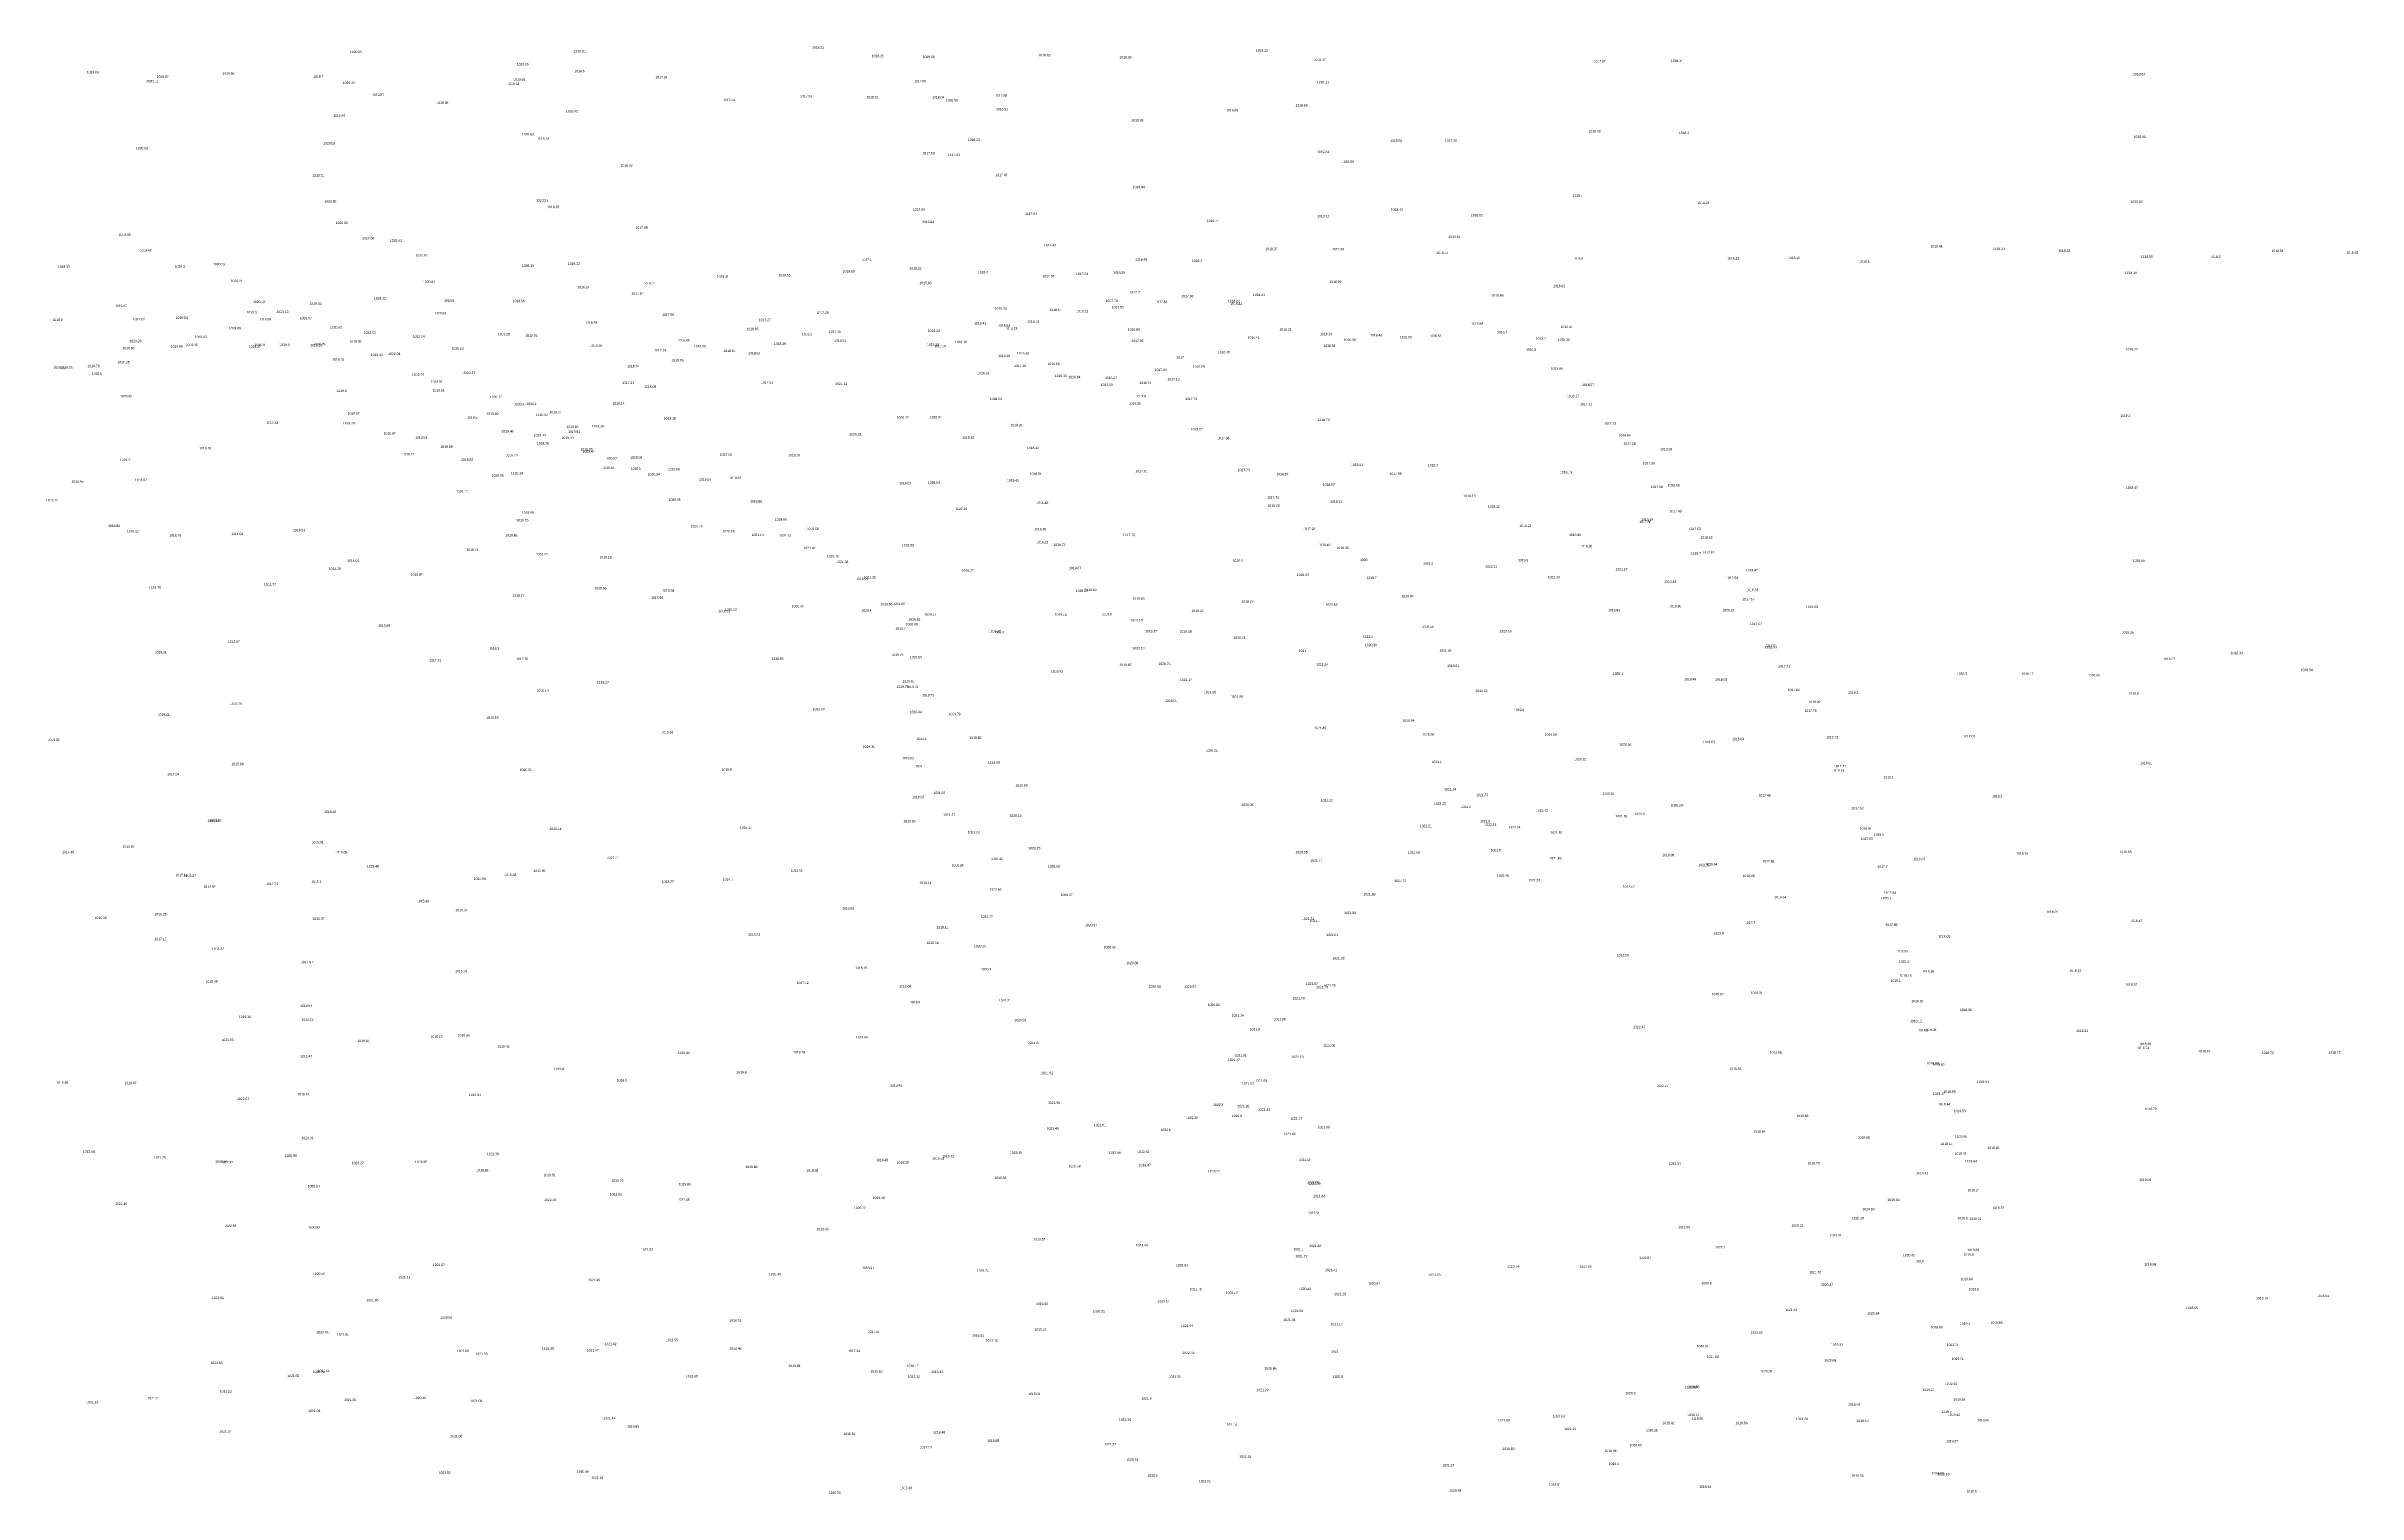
# Model space of a CAD drawing. Header units: inches. Extents: x 628884 to 629912, y 4519174 to 4520145.
# Drawn here: x 629190.7 to 629383.1, y 4519663.6 to 4519784.1 of the extents above; entities that cross this region are included whole.
import ezdxf

# ---------------------------------------------------------------- set-up
doc = ezdxf.new("R2010")
doc.units = ezdxf.units.IN
doc.header["$MEASUREMENT"] = 0

msp = doc.modelspace()

# ---------------------------------------------------------------- texts
for s, p in [('1020.29', (629215.98, 4519783.56, 1020.29)), ('1020.01', (629234.59, 4519783.61, 1020.01)), ('1018.21', (629254.45, 4519783.92, 1018.21)), ('1016.83', (629273.29, 4519783.27, 1016.83)), ('1019.12', (629291.4, 4519783.67, 1019.12)), ('1019.88', (629194.07, 4519781.87, 1019.88)), ('1019.67', (629199.89, 4519781.49, 1019.67)), ('1019.96', (629205.36, 4519781.75, 1019.96)), ('1019.7', (629212.92, 4519781.5, 1019.7)), ('1020.66', (629229.87, 4519782.53, 1020.66)), ('1018.6', (629234.66, 4519781.95, 1018.6)), ('1017.81', (629241.42, 4519781.45, 1017.81)), ('1018.25', (629259.42, 4519783.21, 1018.25)), ('1019.06', (629263.66, 4519783.14, 1019.06)), ('1018.38', (629280.04, 4519783.1, 1018.38)), ('1018.47', (629296.21, 4519782.89, 1018.47)), ('1017.97', (629319.52, 4519782.78, 1017.97)), ('1018.14', (629325.95, 4519782.81, 1018.14)), ('1018.54', (629364.43, 4519781.7, 1018.54)), ('1020.11', (629199, 4519781.11, 1020.11)), ('1020.15', (629215.38, 4519780.97, 1020.15)), ('1019.87', (629217.82, 4519779.97, 1019.87)), ('1019.64', (629229.08, 4519780.89, 1019.64)), ('1019.81', (629229.58, 4519781.26, 1019.81)), ('1017.44', (629247.04, 4519779.55, 1017.44)), ('1017.93', (629253.46, 4519779.87, 1017.93)), ('1018.21', (629258.98, 4519779.78, 1018.21)), ('1017.68', (629262.94, 4519781.12, 1017.68)), ('1018.04', (629264.45, 4519779.77, 1018.04)), ('1018.56', (629265.59, 4519779.54, 1018.56)), ('1017.85', (629269.7, 4519779.91, 1017.85)), ('1019.11', (629296.48, 4519781.04, 1019.11)), ('1019.97', (629214.59, 4519778.24, 1019.97)), ('1019.98', (629223.17, 4519779.32, 1019.98)), ('1018.42', (629233.96, 4519778.62, 1018.42)), ('1016.91', (629269.77, 4519778.78, 1016.91)), ('1018.38', (629281.04, 4519777.87, 1018.38)), ('1016.89', (629288.92, 4519778.69, 1016.89)), ('1018.88', (629294.7, 4519779.1, 1018.88)), ('1020.02', (629213.75, 4519775.94, 1020.02)), ('1020.63', (629230.29, 4519776.69, 1020.63)), ('1019.18', (629231.57, 4519776.33, 1019.18)), ('1018.23', (629267.42, 4519776.23, 1018.23)), ('1018.56', (629302.58, 4519776.17, 1018.56)), ('1017.26', (629307.14, 4519776.17, 1017.26)), ('1018.43', (629319.1, 4519776.95, 1018.43)), ('1018.3', (629326.62, 4519776.81, 1018.3)), ('1018.48', (629364.48, 4519776.49, 1018.48)), ('1020.03', (629198.16, 4519775.54, 1020.03)), ('1018.02', (629238.51, 4519774.1, 1018.02)), ('1017.53', (629263.65, 4519775.12, 1017.53)), ('1017.01', (629265.76, 4519774.99, 1017.01)), ('1019.24', (629296.49, 4519775.22, 1019.24)), ('1018.56', (629298.57, 4519774.41, 1018.56)), ('1020.31', (629212.86, 4519773.26, 1020.31)), ('1017.47', (629269.72, 4519773.3, 1017.47)), ('1018.44', (629281.15, 4519772.3, 1018.44)), ('1020.88', (629213.85, 4519771.09, 1020.88)), ('1020.21', (629231.48, 4519771.18, 1020.21)), ('1019.38', (629232.39, 4519770.64, 1019.38)), ('1017.09', (629262.84, 4519770.43, 1017.09)), ('1017.54', (629272.18, 4519770.07, 1017.54)), ('1019.12', (629296.5, 4519769.88, 1019.12)), ('1018.43', (629302.63, 4519770.43, 1018.43)), ('1018.62', (629309.3, 4519769.96, 1018.62)), ('1018.7', (629317.76, 4519771.6, 1018.7)), ('1018.23', (629328.15, 4519770.99, 1018.23)), ('1018.33', (629364.21, 4519771.1, 1018.33)), ('1019.08', (629196.72, 4519768.33, 1019.08)), ('1020.92', (629214.8, 4519769.32, 1020.92)), ('1020.68', (629217, 4519768.05, 1020.68)), ('1017.58', (629239.76, 4519768.93, 1017.58)), ('1016.04', (629263.61, 4519769.4, 1016.04)), ('1016.74', (629287.32, 4519769.49, 1016.74)), ('1019.31', (629307.43, 4519768.15, 1019.31)), ('1019.97', (629198.47, 4519767.01, 1019.97)), ('1020.63', (629219.3, 4519767.85, 1020.63)), ('1020.92', (629221.44, 4519766.59, 1020.92)), ('1017.1', (629258.58, 4519766.27, 1017.1)), ('1017.43', (629273.75, 4519767.45, 1017.43)), ('1018.48', (629281.35, 4519766.27, 1018.48)), ('1018.3', (629286.07, 4519766.17, 1018.3)), ('1018.07', (629292.19, 4519767.14, 1018.07)), ('1017.99', (629297.74, 4519767.12, 1017.99)), ('1018.57', (629306.42, 4519766.83, 1018.57)), ('1018.6', (629317.8, 4519766.34, 1018.6)), ('1018.43', (629330.63, 4519766.34, 1018.43)), ('1018.52', (629335.7, 4519766.41, 1018.52)), ('1018.6', (629341.64, 4519766.1, 1018.6)), ('1018.45', (629347.57, 4519767.36, 1018.45)), ('1018.31', (629352.76, 4519767.16, 1018.31)), ('1018.24', (629358.2, 4519767, 1018.24)), ('1018.55', (629365.08, 4519766.5, 1018.55)), ('1018.5', (629370.86, 4519766.5, 1018.5)), ('1018.51', (629375.96, 4519766.99, 1018.51)), ('1018.51', (629382.18, 4519766.86, 1018.51)), ('1019.19', (629191.66, 4519765.68, 1019.19)), ('1019.3', (629201.39, 4519765.68, 1019.3)), ('1020.23', (629204.58, 4519765.87, 1020.23)), ('1020.21', (629206.05, 4519764.48, 1020.21)), ('1020.91', (629222.06, 4519764.4, 1020.91)), ('1020.19', (629230.29, 4519765.75, 1020.19)), ('1019.32', (629234.12, 4519765.92, 1019.32)), ('1019.2', (629240.43, 4519764.26, 1019.2)), ('1019.41', (629246.52, 4519764.84, 1019.41)), ('1019.65', (629251.66, 4519764.97, 1019.65)), ('1019.59', (629257, 4519765.28, 1019.59)), ('1019.23', (629262.55, 4519765.53, 1019.23)), ('1015.63', (629263.39, 4519764.31, 1015.63)), ('1018.4', (629268.26, 4519765.21, 1018.4)), ('1017.97', (629273.63, 4519764.88, 1017.97)), ('1017.54', (629276.42, 4519765.07, 1017.54)), ('1018.09', (629279.51, 4519765.18, 1018.09)), ('1018.99', (629297.52, 4519764.41, 1018.99)), ('1018.92', (629316.15, 4519764.06, 1018.92)), ('1018.19', (629363.75, 4519765.16, 1018.19)), ('1019.62', (629196.42, 4519762.4, 1019.62)), ('1020.18', (629207.91, 4519762.74, 1020.18)), ('1019.46', (629212.61, 4519762.6, 1019.46)), ('1019.43', (629217.97, 4519763.02, 1019.43)), ('1018.8', (629223.81, 4519762.84, 1018.8)), ('1018.56', (629229.53, 4519762.81, 1018.56)), ('1018.67', (629234.91, 4519763.96, 1018.67)), ('1017.67', (629239.41, 4519763.44, 1017.67)), ('1010.24', (629269.66, 4519762.18, 1010.24)), ('1017.74', (629278.89, 4519762.82, 1017.74)), ('1017.59', (629279.4, 4519762.3, 1017.59)), ('1017.71', (629280.88, 4519763.54, 1017.71)), ('1017.83', (629283.03, 4519762.73, 1017.83)), ('1017.88', (629285.2, 4519763.22, 1017.88)), ('1018.02', (629289.07, 4519762.81, 1018.02)), ('1016.42', (629289.27, 4519762.59, 1016.42)), ('1018.21', (629291.15, 4519763.33, 1018.21)), ('1018.69', (629311.01, 4519763.26, 1018.69)), ('1019.9', (629191.22, 4519761.24, 1019.9)), ('1020.67', (629197.9, 4519761.29, 1020.67)), ('1019.54', (629201.47, 4519761.42, 1019.54)), ('1019.89', (629205.89, 4519760.54, 1019.89)), ('1019.3', (629207.37, 4519761.87, 1019.3)), ('1019.55', (629208.42, 4519761.29, 1019.55)), ('1020.13', (629209.86, 4519761.92, 1020.13)), ('1020.07', (629211.8, 4519761.39, 1020.07)), ('1020.03', (629214.31, 4519760.62, 1020.03)), ('1020.02', (629217.13, 4519760.19, 1020.02)), ('1020.63', (629222.99, 4519761.79, 1020.63)), ('1019.29', (629235.56, 4519761.01, 1019.29)), ('1017.56', (629241.96, 4519761.67, 1017.56)), ('1016.85', (629248.99, 4519760.48, 1016.85)), ('1017.27', (629250.01, 4519761.23, 1017.27)), ('1017.29', (629254.83, 4519761.84, 1017.29)), ('1017.35', (629255.85, 4519760.28, 1017.35)), ('1018.24', (629264.08, 4519760.34, 1018.24)), ('1019.41', (629267.95, 4519760.96, 1019.41)), ('1018.84', (629269.94, 4519760.76, 1018.84)), ('1014.53', (629270.54, 4519760.51, 1014.53)), ('1018.78', (629272.36, 4519761.11, 1018.78)), ('1018.54', (629274.22, 4519762.08, 1018.54)), ('1018.12', (629276.45, 4519761.96, 1018.12)), ('1018.89', (629280.73, 4519760.44, 1018.89)), ('1016.31', (629293.37, 4519760.44, 1016.31)), ('1016.58', (629309.33, 4519760.93, 1016.58)), ('1016.7', (629311.48, 4519760.21, 1016.7)), ('1018.47', (629316.77, 4519760.67, 1018.47)), ('1019.86', (629197.03, 4519758.88, 1019.86)), ('1020.26', (629197.62, 4519759.48, 1020.26)), ('1019.99', (629201.06, 4519759.02, 1019.99)), ('1019.45', (629202.3, 4519759.16, 1019.45)), ('1019.95', (629203.06, 4519759.82, 1019.95)), ('1019.27', (629207.56, 4519759.02, 1019.27)), ('1019.9', (629208.04, 4519759.17, 1019.9)), ('1019.9', (629210.1, 4519759.17, 1019.9)), ('1019.15', (629212.66, 4519759.12, 1019.15)), ('1019.75', (629212.93, 4519759.21, 1019.75)), ('1019.35', (629215.93, 4519759.43, 1019.35)), ('1019.13', (629217.71, 4519758.33, 1019.13)), ('1020.04', (629219.17, 4519758.41, 1020.04)), ('1019.24', (629221.21, 4519759.86, 1019.24)), ('1020.29', (629224.44, 4519758.86, 1020.29)), ('1019.29', (629228.3, 4519760.05, 1019.29)), ('1019.91', (629230.59, 4519759.94, 1019.91)), ('1018.56', (629235.99, 4519759.11, 1018.56)), ('1017.15', (629241.31, 4519758.71, 1017.15)), ('1016.85', (629243.26, 4519759.54, 1016.85)), ('1018.95', (629244.61, 4519759.04, 1018.95)), ('1018.81', (629247.08, 4519758.66, 1018.81)), ('1018.69', (629249.13, 4519758.47, 1018.69)), ('1018.48', (629251.27, 4519759.26, 1018.48)), ('1018.2', (629253.61, 4519760.05, 1018.2)), ('1018.26', (629256.29, 4519759.53, 1018.26)), ('1015.69', (629264.02, 4519759.19, 1015.69)), ('1017.76', (629264.62, 4519759.06, 1017.76)), ('1018.16', (629266.34, 4519759.4, 1018.16)), ('1016.63', (629271.51, 4519758.46, 1016.63)), ('1017.66', (629281.04, 4519759.49, 1017.66)), ('1016.49', (629288.24, 4519758.55, 1016.49)), ('1016.41', (629290.72, 4519759.78, 1016.41)), ('1016.36', (629296.75, 4519760.06, 1016.36)), ('1018.91', (629297.02, 4519759.09, 1018.91)), ('1016.39', (629298.71, 4519759.57, 1016.39)), ('1016.48', (629300.91, 4519759.96, 1016.48)), ('1016.52', (629303.39, 4519759.8, 1016.52)), ('1016.52', (629305.84, 4519759.9, 1016.52)), ('1016.8', (629313.89, 4519758.77, 1016.8)), ('1018.7', (629314.7, 4519759.68, 1018.7)), ('1019.35', (629316.54, 4519759.61, 1019.35)), ('1018.22', (629363.82, 4519758.79, 1018.22)), ('1019.26', (629191.29, 4519757.28, 1019.26)), ('1019.35', (629191.88, 4519757.27, 1019.35)), ('1019.76', (629194.13, 4519757.4, 1019.76)), ('1018.5', (629194.49, 4519756.78, 1018.5)), ('1020.25', (629196.63, 4519757.72, 1020.25)), ('1019.75', (629214.49, 4519757.93, 1019.75)), ('1019.74', (629221.14, 4519756.69, 1019.74)), ('1020.17', (629225.4, 4519756.84, 1020.17)), ('1018.74', (629239.06, 4519757.38, 1018.74)), ('1019.06', (629242.75, 4519757.88, 1019.06)), ('1018.19', (629268.21, 4519756.8, 1018.19)), ('1019.18', (629269.94, 4519758.25, 1019.18)), ('1017.16', (629271.28, 4519757.42, 1017.16)), ('1016.66', (629274.06, 4519757.58, 1016.66)), ('1019.19', (629274.66, 4519756.58, 1019.19)), ('1016.64', (629275.79, 4519756.48, 1016.64)), ('1016.67', (629278.84, 4519756.41, 1016.67)), ('1017.64', (629282.98, 4519757.08, 1017.64)), ('1017', (629284.79, 4519758.13, 1017)), ('1016.69', (629286.15, 4519757.35, 1016.69)), ('1016.96', (629315.95, 4519757.2, 1016.96)), ('1020.05', (629196.84, 4519754.88, 1020.05)), ('1019.8', (629214.86, 4519755.34, 1019.8)), ('1018.91', (629222.71, 4519756.1, 1018.91)), ('1019.61', (629222.86, 4519755.37, 1019.61)), ('1020.17', (629227.63, 4519754.82, 1020.17)), ('1017.13', (629238.64, 4519756.01, 1017.13)), ('1019.08', (629240.48, 4519755.68, 1019.08)), ('1017.61', (629250.2, 4519756.03, 1017.61)), ('1021.14', (629256.37, 4519755.91, 1021.14)), ('1018.23', (629269.25, 4519754.67, 1018.23)), ('1017.09', (629278.49, 4519755.83, 1017.09)), ('1017.9', (629281.39, 4519754.88, 1017.9)), ('1016.74', (629281.71, 4519756, 1016.74)), ('1017.13', (629284.04, 4519756.3, 1017.13)), ('1017.78', (629285.51, 4519754.66, 1017.78)), ('1018.17', (629317.3, 4519754.9, 1018.17)), ('1018.57', (629318.56, 4519755.83, 1018.57)), ('1019.23', (629209.01, 4519752.7, 1019.23)), ('1019.29', (629215.39, 4519752.63, 1019.29)), ('1019.87', (629215.79, 4519753.44, 1019.87)), ('1019.5', (629225.74, 4519753.12, 1019.5)), ('1018.69', (629227.34, 4519753.41, 1018.69)), ('1020.07', (629229.64, 4519754.23, 1020.07)), ('1020.1', (629230.68, 4519754.25, 1020.1)), ('1020.02', (629231.46, 4519753.34, 1020.02)), ('1018.27', (629232.58, 4519753.56, 1018.27)), ('1019.14', (629237.84, 4519754.29, 1019.14)), ('1019.18', (629242.1, 4519753.04, 1019.18)), ('1020.12', (629261.5, 4519753.1, 1020.12)), ('1015.94', (629264.26, 4519753.14, 1015.94)), ('1018.32', (629270.96, 4519752.48, 1018.32)), ('1019.35', (629280.81, 4519754.28, 1019.35)), ('1018.73', (629296.53, 4519752.92, 1018.73)), ('1017.12', (629318.39, 4519754.23, 1017.12)), ('1017.23', (629320.39, 4519752.6, 1017.23)), ('1018.2', (629363.36, 4519753.26, 1018.2)), ('1019.97', (629218.78, 4519751.79, 1019.97)), ('1019.93', (629221.41, 4519751.45, 1019.93)), ('1019.89', (629223.52, 4519750.68, 1019.89)), ('1019.46', (629228.59, 4519751.96, 1019.46)), ('1019.44', (629231.28, 4519751.64, 1019.44)), ('1019.76', (629231.54, 4519750.96, 1019.76)), ('1019.44', (629233.6, 4519751.42, 1019.44)), ('1019.93', (629234, 4519752.33, 1019.93)), ('1019.61', (629234.14, 4519751.93, 1019.61)), ('1019.38', (629236.12, 4519752.38, 1019.38)), ('1020.29', (629257.55, 4519751.71, 1020.29)), ('1018.42', (629266.95, 4519751.44, 1018.42)), ('1018.41', (629272.34, 4519750.58, 1018.41)), ('1018.07', (629285.98, 4519752.13, 1018.07)), ('1017.86', (629288.19, 4519751.4, 1017.86)), ('1018.66', (629321.61, 4519751.63, 1018.66)), ('1017.28', (629322.01, 4519750.95, 1017.28)), ('1019.21', (629196.82, 4519749.58, 1019.21)), ('1019.18', (629203.43, 4519750.55, 1019.18)), ('1019.21', (629220.34, 4519750.05, 1019.21)), ('1019.82', (629225.24, 4519749.61, 1019.82)), ('1019.74', (629228.94, 4519749.98, 1019.74)), ('1019.95', (629235.18, 4519750.47, 1019.95)), ('1019.47', (629235.36, 4519750.29, 1019.47)), ('1019.46', (629236.99, 4519748.92, 1019.46)), ('1020.07', (629237.21, 4519749.69, 1020.07)), ('1020.09', (629239.31, 4519749.78, 1020.09)), ('1019.5', (629239.36, 4519748.87, 1019.5)), ('1019.58', (629242.43, 4519748.81, 1019.58)), ('1020.52', (629246.77, 4519750.04, 1020.52)), ('1019.35', (629252.47, 4519749.97, 1019.35)), ('1017.91', (629281.38, 4519748.65, 1017.91)), ('1017.73', (629289.89, 4519748.74, 1017.73)), ('1018.63', (629299.32, 4519749.18, 1018.63)), ('1018.7', (629305.72, 4519749.13, 1018.7)), ('1017.35', (629323.61, 4519749.31, 1017.35)), ('1019.39', (629325.06, 4519750.48, 1019.39)), ('1018.45', (629192.79, 4519747.79, 1018.45)), ('1018.67', (629198.08, 4519747.91, 1018.67)), ('1019.12', (629224.78, 4519746.94, 1019.12)), ('1019.95', (629227.78, 4519748.28, 1019.95)), ('1020.34', (629229.38, 4519748.46, 1020.34)), ('1020.34', (629240.76, 4519748.38, 1020.34)), ('1019.69', (629245.05, 4519747.95, 1019.69)), ('1019.67', (629247.56, 4519748.08, 1019.67)), ('1019.59', (629261.7, 4519747.64, 1019.59)), ('1018.63', (629264.09, 4519747.7, 1018.63)), ('1019.42', (629270.68, 4519747.88, 1019.42)), ('1018.51', (629272.57, 4519748.41, 1018.51)), ('1018.57', (629293.11, 4519748.39, 1018.57)), ('1018.67', (629296.97, 4519747.52, 1018.67)), ('1017.98', (629302.53, 4519748.43, 1017.98)), ('1018.19', (629316.72, 4519748.56, 1018.19)), ('1017.38', (629324.28, 4519747.34, 1017.38)), ('1018.66', (629325.69, 4519747.48, 1018.66)), ('1018.47', (629363.83, 4519747.28, 1018.47)), ('1018.27', (629190.67, 4519746.22, 1018.27)), ('1018.96', (629230.29, 4519745.19, 1018.96)), ('1020.65', (629242.51, 4519746.27, 1020.65)), ('1019.66', (629249.29, 4519746.13, 1019.66)), ('1020.19', (629266.37, 4519745.51, 1020.19)), ('1018.48', (629273.12, 4519746, 1018.48)), ('1017.78', (629292.33, 4519746.45, 1017.78)), ('1018.28', (629292.37, 4519745.79, 1018.28)), ('1018.11', (629297.58, 4519746.12, 1018.11)), ('1018.13', (629308.68, 4519746.58, 1018.13)), ('1019.12', (629310.71, 4519745.71, 1019.12)), ('1017.49', (629325.84, 4519745.32, 1017.49)), ('1018.86', (629195.84, 4519744.09, 1018.86)), ('1019.22', (629197.41, 4519743.65, 1019.22)), ('1018.76', (629200.92, 4519743.3, 1018.76)), ('1015.09', (629206.09, 4519743.43, 1015.09)), ('1016.33', (629211.25, 4519743.73, 1016.33)), ('1020.65', (629228.92, 4519743.3, 1020.65)), ('1019.76', (629229.84, 4519744.56, 1019.76)), ('1020.76', (629244.33, 4519744.07, 1020.76)), ('1020.95', (629247, 4519743.64, 1020.95)), ('1021.14', (629249.42, 4519743.34, 1021.14)), ('1019.66', (629251.35, 4519744.63, 1019.66)), ('1021.31', (629251.73, 4519743.28, 1021.31)), ('1019.68', (629254, 4519743.84, 1019.68)), ('1018.48', (629272.95, 4519743.82, 1018.48)), ('1017.78', (629280.33, 4519743.33, 1017.78)), ('1017.92', (629295.35, 4519743.83, 1017.92)), ('1018.23', (629313.33, 4519744.1, 1018.23)), ('1018.86', (629317.47, 4519743.34, 1018.86)), ('1017.86', (629323.32, 4519744.42, 1017.86)), ('1019.49', (629323.47, 4519744.62, 1019.49)), ('1017.52', (629327.45, 4519743.84, 1017.52)), ('1018.62', (629328.42, 4519743.12, 1018.62)), ('1015.01', (629215.75, 4519741.21, 1015.01)), ('1018.74', (629225.67, 4519742.1, 1018.74)), ('1020.27', (629231.44, 4519741.72, 1020.27)), ('1018.15', (629236.76, 4519741.48, 1018.15)), ('1021.42', (629253.74, 4519742.25, 1021.42)), ('1019.76', (629255.69, 4519741.57, 1019.76)), ('1021.38', (629256.47, 4519741.09, 1021.38)), ('1019.83', (629261.93, 4519742.48, 1019.83)), ('1019.22', (629273.12, 4519742.73, 1019.22)), ('1018.72', (629274.54, 4519742.52, 1018.72)), ('1018.5', (629289.46, 4519741.2, 1018.5)), ('1019.49', (629296.6, 4519742.5, 1019.49)), ('1018.35', (629298.12, 4519742.26, 1018.35)), ('1020', (629300.07, 4519741.26, 1020)), ('1021.5', (629305.32, 4519740.95, 1021.5)), ('1019.6', (629313.23, 4519741.23, 1019.6)), ('1018.36', (629318.41, 4519742.39, 1018.36)), ('1018.7', (629327.62, 4519741.8, 1018.7)), ('1017.52', (629328.58, 4519741.86, 1017.52)), ('1018.55', (629364.41, 4519741.21, 1018.55)), ('1012.77', (629208.82, 4519739.22, 1012.77)), ('1012.29', (629214.21, 4519740.52, 1012.29)), ('1016.87', (629221.04, 4519740.04, 1016.87)), ('1019.71', (629258.12, 4519739.67, 1019.71)), ('1021.25', (629258.75, 4519739.8, 1021.25)), ('1020.27', (629266.91, 4519740.36, 1020.27)), ('1019.07', (629275.85, 4519740.58, 1019.07)), ('1019.34', (629294.81, 4519740.01, 1019.34)), ('1018.7', (629300.61, 4519739.76, 1018.7)), ('1022.23', (629310.48, 4519740.71, 1022.23)), ('1022.14', (629315.7, 4519739.82, 1022.14)), ('1021.97', (629321.34, 4519740.47, 1021.97)), ('1020.44', (629325.39, 4519739.45, 1020.44)), ('1017.54', (629330.54, 4519739.75, 1017.54)), ('1019.42', (629332.19, 4519740.39, 1019.42)), ('1019.78', (629199.24, 4519738.95, 1019.78)), ('1019.97', (629229.51, 4519738.3, 1019.97)), ('1019.66', (629236.33, 4519738.9, 1019.66)), ('1017.96', (629241.05, 4519738.11, 1017.96)), ('1019.84', (629241.98, 4519738.7, 1019.84)), ('1019.22', (629247.19, 4519737.13, 1019.22)), ('1020.35', (629252.76, 4519737.41, 1020.35)), ('1019.65', (629260.14, 4519737.57, 1019.65)), ('1021.09', (629261.16, 4519737.6, 1021.09)), ('1019.23', (629276.41, 4519738.69, 1019.23)), ('1019.19', (629277.13, 4519738.77, 1019.19)), ('1018.63', (629281.13, 4519738.03, 1018.63)), ('1019.26', (629290.2, 4519737.8, 1019.26)), ('1020.62', (629297.2, 4519737.53, 1020.62)), ('1019.47', (629303.52, 4519738.23, 1019.47)), ('1019.89', (629325.82, 4519737.41, 1019.89)), ('1017.57', (629331.91, 4519737.99, 1017.57)), ('1018.33', (629332.23, 4519738.75, 1018.33)), ('1019.09', (629337.19, 4519737.34, 1019.09)), ('1015.09', (629218.32, 4519735.78, 1015.09)), ('1018.51', (629246.64, 4519736.98, 1018.51)), ('1020.4', (629258.55, 4519737.05, 1020.4)), ('1019.7', (629261.39, 4519735.55, 1019.7)), ('1020.88', (629262.25, 4519735.91, 1020.88)), ('1019.81', (629262.47, 4519736.29, 1019.81)), ('1020.41', (629263.8, 4519736.7, 1020.41)), ('1019.28', (629269.18, 4519735.32, 1019.28)), ('1020.3', (629269.57, 4519735.23, 1020.3)), ('1019.44', (629274.65, 4519736.7, 1019.44)), ('1019.5', (629278.56, 4519736.74, 1019.5)), ('1020.18', (629280.96, 4519736.23, 1020.18)), ('1019.37', (629282.17, 4519735.32, 1019.37)), ('1019.49', (629285.05, 4519735.29, 1019.49)), ('1019.22', (629286.03, 4519737.02, 1019.22)), ('1019.55', (629305.2, 4519735.69, 1019.55)), ('1020.66', (629311.68, 4519735.32, 1020.66)), ('1019.83', (629320.72, 4519737.07, 1019.83)), ('1020.12', (629330.23, 4519737.07, 1020.12)), ('1017.57', (629332.53, 4519735.93, 1017.57)), ('1018.38', (629363.48, 4519735.21, 1018.38)), ('1019.61', (629199.72, 4519733.56, 1019.61)), ('1013.87', (629205.82, 4519734.46, 1013.87)), ('1018.3', (629227.56, 4519733.89, 1018.3)), ('1019.75', (629261.05, 4519733.36, 1019.75)), ('1020.13', (629281.12, 4519733.9, 1020.13)), ('1020.74', (629289.53, 4519734.78, 1020.74)), ('1021', (629294.97, 4519733.68, 1021)), ('1021.2', (629300.31, 4519734.86, 1021.2)), ('1020.39', (629300.48, 4519734.17, 1020.39)), ('1021.56', (629306.68, 4519733.72, 1021.56)), ('1018.34', (629333.78, 4519733.99, 1018.34)), ('1017.61', (629333.8, 4519734.12, 1017.61)), ('1018.33', (629372.56, 4519733.5, 1018.33)), ('1017.11', (629222.57, 4519732.89, 1017.11)), ('1017.76', (629229.82, 4519733.01, 1017.76)), ('1018.96', (629251.07, 4519733.03, 1018.96)), ('1020.86', (629262.59, 4519733.16, 1020.86)), ('1019.92', (629274.34, 4519731.96, 1019.92)), ('1019.65', (629280.04, 4519732.51, 1019.65)), ('1020.73', (629283.28, 4519732.6, 1020.73)), ('1021.24', (629296.42, 4519732.56, 1021.24)), ('1019.61', (629307.32, 4519732.43, 1019.61)), ('1020.1', (629321.12, 4519731.78, 1020.1)), ('1019.49', (629327.06, 4519731.32, 1019.49)), ('1017.71', (629334.88, 4519732.41, 1017.71)), ('1018.5', (629349.77, 4519731.79, 1018.5)), ('1018.17', (629355.13, 4519731.76, 1018.17)), ('1018.36', (629360.65, 4519731.65, 1018.36)), ('1018.27', (629366.94, 4519733.01, 1018.27)), ('1018.54', (629378.39, 4519732.09, 1018.54)), ('1015.14', (629231.52, 4519730.38, 1015.14)), ('1015.27', (629236.54, 4519731.06, 1015.27)), ('1019.73', (629261.48, 4519730.7, 1019.73)), ('1020.81', (629261.98, 4519731.14, 1020.81)), ('1019.73', (629262.29, 4519730.69, 1019.73)), ('1019.75', (629263.62, 4519729.99, 1019.75)), ('1020.01', (629283.85, 4519729.53, 1020.01)), ('1021.17', (629285.08, 4519731.27, 1021.17)), ('1021.56', (629287.08, 4519730.25, 1021.56)), ('1021.68', (629289.33, 4519729.87, 1021.68)), ('1019.62', (629309.68, 4519730.35, 1019.62)), ('1018.03', (629329.64, 4519731.3, 1018.03)), ('1017.82', (629335.68, 4519730.44, 1017.82)), ('1018.92', (629337.41, 4519729.43, 1018.92)), ('1019.1', (629340.71, 4519730.21, 1019.1)), ('1018.6', (629364.05, 4519730.12, 1018.6)), ('1019.41', (629199.97, 4519728.37, 1019.41)), ('1016.76', (629205.99, 4519729.3, 1016.76)), ('1016.55', (629227.35, 4519728.13, 1016.55)), ('1019.07', (629254.51, 4519728.83, 1019.07)), ('1020.94', (629262.58, 4519728.59, 1020.94)), ('1019.79', (629265.82, 4519728.42, 1019.79)), ('1020.94', (629303.6, 4519727.89, 1020.94)), ('1019.8', (629312.89, 4519728.76, 1019.8)), ('1017.76', (629337.08, 4519728.7, 1017.76)), ('1019.85', (629190.81, 4519726.27, 1019.85)), ('1015.63', (629241.9, 4519726.91, 1015.63)), ('1019.31', (629258.67, 4519725.7, 1019.31)), ('1021.1', (629263.15, 4519726.36, 1021.1)), ('1019.82', (629267.55, 4519726.45, 1019.82)), ('1021.45', (629296.26, 4519727.26, 1021.45)), ('1020.96', (629305.25, 4519726.71, 1020.96)), ('1019.95', (629315.45, 4519726.72, 1019.95)), ('1020.66', (629321.66, 4519725.88, 1020.66)), ('1019.63', (629328.61, 4519726.1, 1019.63)), ('1016.64', (629331.05, 4519726.34, 1016.64)), ('1017.73', (629338.87, 4519726.48, 1017.73)), ('1018.01', (629350.29, 4519726.57, 1018.01)), ('1015.98', (629206.12, 4519724.26, 1015.98)), ('1016.03', (629230.11, 4519723.77, 1016.03)), ('1015.9', (629246.92, 4519723.79, 1015.9)), ('1019.63', (629261.94, 4519724.74, 1019.63)), ('1021.1', (629263.05, 4519724.07, 1021.1)), ('1019.89', (629269.09, 4519724.38, 1019.89)), ('1020.22', (629287.22, 4519725.39, 1020.22)), ('1021.1', (629306.03, 4519724.44, 1021.1)), ('1020.15', (629317.91, 4519724.66, 1020.15)), ('1019.74', (629339.39, 4519723.71, 1019.74)), ('1017.71', (629339.53, 4519724.07, 1017.71)), ('1018.91', (629365.02, 4519724.34, 1018.91)), ('1017.54', (629200.76, 4519723.41, 1017.54)), ('1021.22', (629264.54, 4519721.86, 1021.22)), ('1020.08', (629271.39, 4519722.48, 1020.08)), ('1021.34', (629307.07, 4519722.15, 1021.34)), ('1020.26', (629320.23, 4519721.81, 1020.26)), ('1019.1', (629343.65, 4519723.17, 1019.1)), ('1015.16', (629213.83, 4519720.28, 1015.16)), ('1018.97', (629262.79, 4519721.51, 1018.97)), ('1021.27', (629265.36, 4519720.02, 1021.27)), ('1020.16', (629270.89, 4519719.97, 1020.16)), ('1020.08', (629290.19, 4519720.87, 1020.08)), ('1021.53', (629296.8, 4519721.22, 1021.53)), ('1022.22', (629306.22, 4519720.97, 1022.22)), ('1022.2', (629308.45, 4519720.7, 1022.2)), ('1021.57', (629309.75, 4519721.68, 1021.57)), ('1022.43', (629314.72, 4519720.39, 1022.43)), ('1021.55', (629321.33, 4519719.91, 1021.55)), ('1020.3', (629322.92, 4519720.1, 1020.3)), ('1020.24', (629325.93, 4519720.82, 1020.24)), ('1017.46', (629333.25, 4519721.65, 1017.46)), ('1017.62', (629340.99, 4519720.59, 1017.62)), ('1018.1', (629352.69, 4519721.57, 1018.1)), ('1015.89', (629204.12, 4519719.54, 1015.89)), ('1015.75', (629204.28, 4519719.55, 1015.75)), ('1016.44', (629232.58, 4519718.86, 1016.44)), ('1015.17', (629248.44, 4519718.98, 1015.17)), ('1019.35', (629262.06, 4519719.5, 1019.35)), ('1021.23', (629267.41, 4519718.59, 1021.23)), ('1022.21', (629305.05, 4519719.1, 1022.21)), ('1021.5', (629310.06, 4519719.5, 1021.5)), ('1022.71', (629310.42, 4519719.21, 1022.71)), ('1022.74', (629312.43, 4519718.99, 1022.74)), ('1021.81', (629315.92, 4519718.55, 1021.81)), ('1019.91', (629341.67, 4519718.88, 1019.91)), ('1017.65', (629341.76, 4519718.04, 1017.65)), ('1019.5', (629342.85, 4519718.4, 1019.5)), ('1014.48', (629192.02, 4519716.93, 1014.48)), ('1015.87', (629197.05, 4519717.4, 1015.87)), ('1015.91', (629212.79, 4519717.74, 1015.91)), ('1015.09', (629214.76, 4519716.91, 1015.09)), ('1014.77', (629237.35, 4519716.48, 1014.77)), ('1020.92', (629269.32, 4519716.37, 1020.92)), ('1020.23', (629272.46, 4519717.25, 1020.23)), ('1020.96', (629294.7, 4519716.92, 1020.96)), ('1021.77', (629295.93, 4519716.23, 1021.77)), ('1022.08', (629304.05, 4519716.9, 1022.08)), ('1021.5', (629310.95, 4519717.09, 1021.5)), ('1021.68', (629315.84, 4519716.41, 1021.68)), ('1019.98', (629325.23, 4519716.68, 1019.98)), ('1017.95', (629333.57, 4519716.16, 1017.95)), ('1019.07', (629346.13, 4519716.35, 1019.07)), ('1018.19', (629354.69, 4519716.8, 1018.19)), ('1018.68', (629363.3, 4519716.94, 1018.68)), ('1015.61', (629201.46, 4519715.02, 1015.61)), ('1015.87', (629202.16, 4519714.96, 1015.87)), ('1014.97', (629203.79, 4519714.06, 1014.97)), ('1017.71', (629209.01, 4519714.28, 1017.71)), ('1015.1', (629212.76, 4519714.48, 1015.1)), ('1015.48', (629217.39, 4519715.74, 1015.48)), ('1014.94', (629226.29, 4519714.71, 1014.94)), ('1015.33', (629228.83, 4519715.03, 1015.33)), ('1015.39', (629231.25, 4519715.36, 1015.39)), ('1013.77', (629241.94, 4519714.46, 1013.77)), ('1014.7', (629247.02, 4519714.65, 1014.7)), ('1013.91', (629252.68, 4519715.4, 1013.91)), ('1019.14', (629263.39, 4519714.36, 1019.14)), ('1018.85', (629266.07, 4519715.82, 1018.85)), ('1020.99', (629274.08, 4519715.74, 1020.99)), ('1021.75', (629302.91, 4519714.53, 1021.75)), ('1021.48', (629311.47, 4519714.98, 1021.48)), ('1021.33', (629314.07, 4519714.58, 1021.33)), ('1022.42', (629321.94, 4519714.05, 1022.42)), ('1021.19', (629328.24, 4519715.85, 1021.19)), ('1019.54', (629328.82, 4519715.91, 1019.54)), ('1018.93', (629331.92, 4519714.95, 1018.93)), ('1017.7', (629343.14, 4519715.71, 1017.7)), ('1015.99', (629221.56, 4519712.85, 1015.99)), ('1016.37', (629224.76, 4519712.1, 1016.37)), ('1016.05', (629256.95, 4519712.24, 1016.05)), ('1020.86', (629269.22, 4519713.8, 1020.86)), ('1020.97', (629275.15, 4519713.37, 1020.97)), ('1021.59', (629300.35, 4519713.41, 1021.59)), ('1018.64', (629334.56, 4519713.18, 1018.64)), ('1020.1', (629343.44, 4519713.08, 1020.1)), ('1017.84', (629343.69, 4519713.55, 1017.84)), ('1015.38', (629194.72, 4519711.45, 1015.38)), ('1016.25', (629199.71, 4519711.76, 1016.25)), ('1016.37', (629212.85, 4519711.38, 1016.37)), ('1019.11', (629264.81, 4519710.66, 1019.11)), ('1020.77', (629268.5, 4519711.56, 1020.77)), ('1020.97', (629277.18, 4519710.85, 1020.97)), ('1021.71', (629295.24, 4519711.38, 1021.71)), ('1021.7', (629295.88, 4519711.21, 1021.7)), ('1021.58', (629298.74, 4519711.87, 1021.58)), ('1021.9', (629329.5, 4519710.17, 1021.9)), ('1017.7', (629332.12, 4519711.05, 1017.7)), ('1017.98', (629343.81, 4519710.88, 1017.98)), ('1018.22', (629357.2, 4519711.94, 1018.22)), ('1018.47', (629364.2, 4519711.2, 1018.47)), ('1017.17', (629199.71, 4519709.69, 1017.17)), ('1018.87', (629204.49, 4519708.86, 1018.87)), ('1015.53', (629249.13, 4519710.06, 1015.53)), ('1019.36', (629263.98, 4519709.37, 1019.36)), ('1020.55', (629267.93, 4519709.1, 1020.55)), ('1020.92', (629278.73, 4519709.01, 1020.92)), ('1022.01', (629297.25, 4519710.04, 1022.01)), ('1022.58', (629321.45, 4519708.34, 1022.58)), ('1018.09', (629344.69, 4519708.67, 1018.09)), ('1019.01', (629348.21, 4519709.91, 1019.01)), ('1017.97', (629211.91, 4519707.77, 1017.97)), ('1015.78', (629224.74, 4519707.02, 1015.78)), ('1016.15', (629258.04, 4519707.28, 1016.15)), ('1020.3', (629268.52, 4519707.17, 1020.3)), ('1020.89', (629280.61, 4519707.69, 1020.89)), ('1021.78', (629297.77, 4519708.08, 1021.78)), ('1019.24', (629344.93, 4519707.82, 1019.24)), ('1018.18', (629344.99, 4519706.64, 1018.18)), ('1019.56', (629346.88, 4519707, 1019.56)), ('1018.12', (629359.12, 4519707.07, 1018.12)), ('1019.49', (629203.96, 4519706.15, 1019.49)), ('1017.12', (629253.17, 4519706.04, 1017.12)), ('1019.06', (629261.71, 4519705.75, 1019.06)), ('1019.5', (629262.61, 4519704.42, 1019.5)), ('1020.31', (629270, 4519704.59, 1020.31)), ('1020.84', (629282.47, 4519705.73, 1020.84)), ('1020.87', (629285.43, 4519705.73, 1020.87)), ('1021.79', (629294.45, 4519704.75, 1021.79)), ('1021.87', (629295.56, 4519705.97, 1021.87)), ('1021.73', (629296.41, 4519705.69, 1021.73)), ('1021.78', (629297.03, 4519705.81, 1021.78)), ('1019.82', (629329.35, 4519705.09, 1019.82)), ('1019.31', (629332.6, 4519705.2, 1019.31)), ('1018.1', (629344.24, 4519706.22, 1018.1)), ('1018.25', (629345.97, 4519704.51, 1018.25)), ('1018.37', (629363.78, 4519705.89, 1018.37)), ('1019.19', (629206.73, 4519703.21, 1019.19)), ('1018.94', (629211.83, 4519704.13, 1018.94)), ('1019.12', (629211.94, 4519702.99, 1019.12)), ('1020.91', (629271.28, 4519702.94, 1020.91)), ('1020.98', (629287.39, 4519704.21, 1020.98)), ('1021.14', (629289.39, 4519703.33, 1021.14)), ('1021.86', (629292.88, 4519703.02, 1021.86)), ('1018.12', (629345.86, 4519702.86, 1018.12)), ('1018.96', (629350.01, 4519703.79, 1018.96)), ('1021.85', (629205.29, 4519701.29, 1021.85)), ('1019.04', (629216.61, 4519701.22, 1019.04)), ('1019.12', (629222.69, 4519701.57, 1019.12)), ('1018.33', (629224.95, 4519701.69, 1018.33)), ('1019.42', (629228.26, 4519700.74, 1019.42)), ('1019.65', (629258.1, 4519701.51, 1019.65)), ('1021.37', (629272.4, 4519701.05, 1021.37)), ('1021.9', (629290.89, 4519702.17, 1021.9)), ('1022.08', (629297.01, 4519700.83, 1022.08)), ('1022.47', (629322.81, 4519702.36, 1022.47)), ('1018.31', (629346.54, 4519702.09, 1018.31)), ('1019.08', (629347.05, 4519702.13, 1019.08)), ('1018.23', (629359.69, 4519702.04, 1018.23)), ('1018.74', (629364.78, 4519700.62, 1018.74)), ('1018.38', (629364.93, 4519700.95, 1018.38)), ('1019.47', (629211.84, 4519699.93, 1019.47)), ('1019.8', (629232.96, 4519698.87, 1019.8)), ('1019.45', (629243.28, 4519700.22, 1019.45)), ('1019.78', (629252.87, 4519700.26, 1019.78)), ('1021.47', (629289.07, 4519699.63, 1021.47)), ('1021.91', (629289.63, 4519699.99, 1021.91)), ('1022.13', (629294.36, 4519699.87, 1022.13)), ('1019.53', (629330.82, 4519698.87, 1019.53)), ('1018.68', (629334.18, 4519700.23, 1018.68)), ('1018.34', (629347.24, 4519699.34, 1018.34)), ('1018.63', (629347.74, 4519699.23, 1018.63)), ('1018.81', (629369.87, 4519700.34, 1018.81)), ('1018.72', (629375.15, 4519700.21, 1018.72)), ('1018.72', (629380.7, 4519700.24, 1018.72)), ('1019.99', (629191.53, 4519697.73, 1019.99)), ('1019.87', (629197.21, 4519697.7, 1019.87)), ('1019.81', (629211.6, 4519696.76, 1019.81)), ('1019.91', (629225.88, 4519696.72, 1019.91)), ('1019.5', (629238.19, 4519697.92, 1019.5)), ('1019.6', (629248.15, 4519698.59, 1019.6)), ('1019.41', (629260.95, 4519697.5, 1019.41)), ('1021.52', (629273.52, 4519698.53, 1021.52)), ('1021.52', (629290.24, 4519697.65, 1021.52)), ('1021.84', (629291.34, 4519697.9, 1021.84)), ('1022.27', (629324.74, 4519697.47, 1022.27)), ('1019.17', (629347.76, 4519696.82, 1019.17)), ('1018.85', (629348.65, 4519696.98, 1018.85)), ('1018.91', (629351.43, 4519697.8, 1018.91)), ('1022.67', (629206.59, 4519696.38, 1022.67)), ('1021.56', (629274.1, 4519696.06, 1021.56)), ('1022.33', (629285.58, 4519694.8, 1022.33)), ('1022.2', (629287.84, 4519695.88, 1022.2)), ('1020.8', (629289.4, 4519694.97, 1020.8)), ('1021.92', (629289.86, 4519695.78, 1021.92)), ('1021.48', (629291.59, 4519695.49, 1021.48)), ('1019.68', (629336.4, 4519694.97, 1019.68)), ('1018.44', (629348.2, 4519695.93, 1018.44)), ('1019.53', (629349.5, 4519695.37, 1019.53)), ('1018.79', (629365.39, 4519695.54, 1018.79)), ('1020.31', (629211.94, 4519693.12, 1020.31)), ('1022.49', (629273.99, 4519693.92, 1022.49)), ('1022.61', (629277.91, 4519694.2, 1022.61)), ('1022.6', (629283.47, 4519693.8, 1022.6)), ('1021.46', (629293.7, 4519693.46, 1021.46)), ('1021.37', (629294.26, 4519694.74, 1021.37)), ('1021.88', (629296.55, 4519694.03, 1021.88)), ('1019.64', (629332.83, 4519693.67, 1019.64)), ('1018.88', (629341.5, 4519693.16, 1018.88)), ('1019.06', (629349.6, 4519693.25, 1019.06)), ('1021.08', (629193.74, 4519692, 1021.08)), ('1021.25', (629199.66, 4519691.49, 1021.25)), ('1020.34', (629204.76, 4519691.17, 1020.34)), ('1022.92', (629205.25, 4519691.1, 1022.92)), ('1020.56', (629210.56, 4519691.65, 1020.56)), ('1020.27', (629216.13, 4519691.04, 1020.27)), ('1019.95', (629221.39, 4519691.13, 1019.95)), ('1021.39', (629227.38, 4519691.79, 1021.39)), ('1019.48', (629259.79, 4519691.29, 1019.48)), ('1019.29', (629261.49, 4519691.08, 1019.29)), ('1019.53', (629264.46, 4519691.42, 1019.53)), ('1019.42', (629265.28, 4519691.61, 1019.42)), ('1019.39', (629270.93, 4519691.9, 1019.39)), ('1022.56', (629279.16, 4519691.92, 1022.56)), ('1022.62', (629281.53, 4519691.98, 1022.62)), ('1021.36', (629294.96, 4519691.3, 1021.36)), ('1021.24', (629325.78, 4519691, 1021.24)), ('1019.79', (629337.33, 4519691.02, 1019.79)), ('1018.14', (629348.4, 4519692.63, 1018.14)), ('1019.41', (629349.57, 4519691.83, 1019.41)), ('1018.94', (629350.43, 4519691.18, 1018.94)), ('1018.82', (629352.3, 4519692.31, 1018.82)), ('1020.54', (629212.46, 4519689.11, 1020.54)), ('1019.86', (629226.5, 4519690.43, 1019.86)), ('1019.81', (629232.1, 4519690.04, 1019.81)), ('1019.76', (629237.75, 4519689.58, 1019.76)), ('1019.83', (629243.35, 4519689.28, 1019.83)), ('1019.88', (629248.9, 4519690.72, 1019.88)), ('1019.89', (629253.97, 4519690.41, 1019.89)), ('1019.58', (629269.63, 4519689.8, 1019.58)), ('1019.58', (629275.81, 4519690.78, 1019.58)), ('1019.47', (629281.65, 4519690.87, 1019.47)), ('1019.27', (629287.41, 4519690.35, 1019.27)), ('1021.06', (629295.67, 4519689.45, 1021.06)), ('1021.39', (629295.78, 4519689.32, 1021.39)), ('1019.41', (629346.38, 4519690.2, 1019.41)), ('1019.03', (629364.94, 4519689.64, 1019.03)), ('1021.46', (629196.43, 4519687.65, 1021.46)), ('1022.48', (629232.14, 4519687.98, 1022.48)), ('1022.82', (629237.61, 4519688.43, 1022.82)), ('1022.46', (629243.26, 4519687.99, 1022.46)), ('1020.22', (629257.93, 4519687.3, 1020.22)), ('1019.19', (629259.5, 4519688.14, 1019.19)), ('1021.82', (629296.17, 4519688.29, 1021.82)), ('1019.93', (629341.9, 4519687.19, 1019.93)), ('1018.69', (629343.98, 4519687.97, 1018.69)), ('1019.24', (629350.65, 4519688.78, 1019.24)), ('1018.72', (629352.7, 4519687.3, 1018.72)), ('1022.64', (629205.52, 4519685.81, 1022.64)), ('1020.62', (629212.49, 4519685.66, 1020.62)), ('1019.48', (629254.81, 4519685.54, 1019.48)), ('1021.51', (629295.71, 4519686.88, 1021.51)), ('1021.05', (629326.55, 4519685.7, 1021.05)), ('1020.21', (629335.98, 4519685.84, 1020.21)), ('1020.28', (629341.02, 4519686.44, 1020.28)), ('1019.6', (629349.8, 4519686.44, 1019.6)), ('1019.21', (629350.8, 4519686.4, 1019.21)), ('1021.83', (629240.21, 4519683.83, 1021.83)), ('1019.57', (629272.88, 4519684.7, 1019.57)), ('1023.24', (629281.4, 4519684.19, 1023.24)), ('1021.1', (629294.52, 4519683.86, 1021.1)), ('1021.72', (629294.69, 4519683.28, 1021.72)), ('1021.48', (629295.83, 4519684.14, 1021.48)), ('1020.7', (629329.64, 4519684.02, 1020.7)), ('1020.91', (629339.18, 4519685.02, 1020.91)), ('1020.45', (629345.27, 4519683.37, 1020.45)), ('1019.5', (629350.32, 4519683.41, 1019.5)), ('1019.36', (629350.62, 4519683.8, 1019.36)), ('1020.59', (629212.9, 4519681.82, 1020.59)), ('1021.11', (629220, 4519681.54, 1021.11)), ('1021.07', (629222.88, 4519682.56, 1021.07)), ('1021.96', (629235.8, 4519681.3, 1021.96)), ('1019.48', (629250.86, 4519681.79, 1019.48)), ('1018.91', (629258.61, 4519682.3, 1018.91)), ('1019.24', (629268.17, 4519682.08, 1019.24)), ('1022.91', (629284.74, 4519682.53, 1022.91)), ('1021.41', (629297.16, 4519682.13, 1021.41)), ('1020.63', (629305.77, 4519681.72, 1020.63)), ('1020.74', (629312.32, 4519682.43, 1020.74)), ('1020.96', (629318.34, 4519682.43, 1020.96)), ('1020.87', (629323.31, 4519683.15, 1020.87)), ('1021.42', (629337.46, 4519681.95, 1021.42)), ('1019', (629346.38, 4519682.87, 1019)), ('1019.64', (629350.07, 4519681.38, 1019.64)), ('1018.99', (629365.36, 4519682.6, 1018.99)), ('1021.96', (629204.48, 4519679.81, 1021.96)), ('1021.05', (629217.35, 4519679.62, 1021.05)), ('1020.57', (629283.21, 4519679.54, 1020.57)), ('1022.76', (629285.89, 4519680.54, 1022.76)), ('1020.42', (629288.89, 4519680.22, 1020.42)), ('1020.43', (629294.99, 4519680.56, 1020.43)), ('1021.28', (629297.91, 4519680.13, 1021.28)), ('1020.67', (629300.74, 4519681, 1020.67)), ('1020.8', (629328.49, 4519681.03, 1020.8)), ('1020.27', (629338.45, 4519680.91, 1020.27)), ('1019.5', (629350.75, 4519680.52, 1019.5)), ('1018.79', (629374.67, 4519679.79, 1018.79)), ('1018.91', (629379.74, 4519679.98, 1018.91)), ('1020.98', (629223.49, 4519678.18, 1020.98)), ('1019.31', (629247.57, 4519677.92, 1019.31)), ('1019.28', (629273.1, 4519679.31, 1019.28)), ('1020.33', (629277.82, 4519678.67, 1020.33)), ('1022.44', (629285.16, 4519677.48, 1022.44)), ('1021.34', (629293.69, 4519677.99, 1021.34)), ('1021.64', (629294.32, 4519678.74, 1021.64)), ('1021.17', (629297.62, 4519677.63, 1021.17)), ('1021.61', (629335.47, 4519678.82, 1021.61)), ('1020.54', (629342.3, 4519678.52, 1020.54)), ('1019.6', (629350.02, 4519677.67, 1019.6)), ('1018.66', (629352.57, 4519677.76, 1018.66)), ('1018.65', (629368.83, 4519678.98, 1018.65)), ('1020.66', (629213.19, 4519676.95, 1020.66)), ('1021.04', (629214.89, 4519676.75, 1021.04)), ('1021.35', (629231.96, 4519675.58, 1021.35)), ('1021.42', (629237.17, 4519675.97, 1021.42)), ('1021.55', (629242.29, 4519676.3, 1021.55)), ('1020.46', (629247.57, 4519675.6, 1020.46)), ('1017.47', (629259.08, 4519676.99, 1017.47)), ('1016.51', (629267.77, 4519676.68, 1016.51)), ('1017.16', (629268.91, 4519676.25, 1017.16)), ('1019.45', (629272.96, 4519677.17, 1019.45)), ('1020.51', (629328.1, 4519675.78, 1020.51)), ('1021.62', (629332.58, 4519676.93, 1021.62)), ('1019.31', (629339.28, 4519675.92, 1019.31)), ('1018.85', (629347.58, 4519677.36, 1018.85)), ('1019.71', (629348.92, 4519675.9, 1019.71)), ('1021.55', (629204.37, 4519674.4, 1021.55)), ('1020.74', (629212.88, 4519673.66, 1020.74)), ('1021.01', (629213.3, 4519673.73, 1021.01)), ('1021.08', (629224.88, 4519675.39, 1021.08)), ('1021.33', (629226.43, 4519675.14, 1021.33)), ('1021.47', (629235.69, 4519675.44, 1021.47)), ('1019.94', (629252.48, 4519674.16, 1019.94)), ('1017.34', (629257.45, 4519675.39, 1017.34)), ('1016.63', (629259.31, 4519673.69, 1016.63)), ('1016.17', (629262.33, 4519674.14, 1016.17)), ('1016.32', (629264.36, 4519673.65, 1016.32)), ('1022.18', (629285.28, 4519675.24, 1022.18)), ('1020.86', (629292.11, 4519673.94, 1020.86)), ('1021', (629297.66, 4519675.35, 1021)), ('1021.68', (629328.94, 4519674.91, 1021.68)), ('1020.36', (629333.39, 4519673.7, 1020.36)), ('1020.65', (629338.72, 4519674.61, 1020.65)), ('1019.71', (629349.33, 4519674.73, 1019.71)), ('1021.52', (629205.14, 4519672.01, 1021.52)), ('1021.55', (629210.76, 4519673.32, 1021.55)), ('1019.69', (629243.95, 4519673.29, 1019.69)), ('1017.12', (629262.42, 4519673.25, 1017.12)), ('1019.01', (629272.45, 4519671.82, 1019.01)), ('1021.91', (629284.14, 4519673.26, 1021.91)), ('1021.29', (629291.45, 4519672.14, 1021.29)), ('1020.8', (629297.81, 4519673.25, 1020.8)), ('1020.3', (629322.16, 4519671.87, 1020.3)), ('1021.83', (629327.12, 4519672.37, 1021.83)), ('1019.85', (629327.32, 4519672.39, 1019.85)), ('1019.21', (629346.9, 4519672.16, 1019.21)), ('1019.53', (629348.77, 4519672.65, 1019.53)), ('1021.13', (629194.03, 4519671.12, 1021.13)), ('1021.3', (629199.12, 4519671.45, 1021.3)), ('1021.04', (629212.51, 4519670.4, 1021.04)), ('1021.28', (629215.49, 4519671.32, 1021.28)), ('1020.96', (629221.31, 4519671.49, 1020.96)), ('1021.09', (629225.99, 4519671.23, 1021.09)), ('1021.43', (629237.06, 4519669.8, 1021.43)), ('1021.6', (629281.87, 4519671.44, 1021.6)), ('1020.03', (629316.12, 4519669.97, 1020.03)), ('1018.57', (629327.32, 4519670.08, 1018.57)), ('1019.96', (629327.64, 4519669.76, 1019.96)), ('1019.24', (629336.35, 4519669.73, 1019.24)), ('1018.46', (629340.7, 4519670.94, 1018.46)), ('1019.7', (629348.48, 4519670.33, 1019.7)), ('1019.42', (629349.02, 4519670.08, 1019.42)), ('1019.54', (629349.47, 4519671.35, 1019.54)), ('1021.37', (629205.11, 4519668.69, 1021.37)), ('1021.06', (629224.33, 4519668.3, 1021.06)), ('1019.89', (629239.05, 4519669.1, 1019.89)), ('1016.52', (629257.06, 4519668.49, 1016.52)), ('1016.48', (629264.54, 4519668.61, 1016.48)), ('1018.88', (629269.02, 4519667.92, 1018.88)), ('1021.34', (629280, 4519669.68, 1021.34)), ('1021.14', (629288.83, 4519669.26, 1021.14)), ('1021.63', (629311.55, 4519669.62, 1021.63)), ('1021.15', (629317.06, 4519668.91, 1021.15)), ('1020.65', (629323.85, 4519668.78, 1020.65)), ('1018.92', (629325.24, 4519669.39, 1018.92)), ('1018.86', (629331.33, 4519669.39, 1018.86)), ('1018.55', (629341.4, 4519669.58, 1018.55)), ('1019.27', (629348.86, 4519667.88, 1019.27)), ('1018.66', (629351.44, 4519669.62, 1018.66)), ('1017.74', (629263.41, 4519667.38, 1017.74)), ('1021.22', (629278.77, 4519667.62, 1021.22)), ('1020.74', (629280.61, 4519666.35, 1020.74)), ('1021.35', (629290.02, 4519666.61, 1021.35)), ('1021.24', (629306.92, 4519665.88, 1021.24)), ('1019.83', (629311.93, 4519667.24, 1019.83)), ('1018.95', (629320.43, 4519667.08, 1018.95)), ('1020.1', (629320.78, 4519665.99, 1020.1)), ('1020.83', (629322.52, 4519667.54, 1020.83)), ('1021.01', (629223.36, 4519665.27, 1021.01)), ('1020.56', (629234.87, 4519665.36, 1020.56)), ('1021.16', (629236.07, 4519664.86, 1021.16)), ('1017.68', (629261.77, 4519663.98, 1017.68)), ('1020.6', (629282.38, 4519665.02, 1020.6)), ('1021.21', (629286.65, 4519664.55, 1021.21)), ('1018.81', (629315.79, 4519664.26, 1018.81)), ('1019.43', (629328.3, 4519664.09, 1019.43)), ('1018.33', (629340.98, 4519665.01, 1018.33)), ('1019.53', (629347.67, 4519665.18, 1019.53)), ('1019.18', (629348.14, 4519665.14, 1019.18)), ('1016.56', (629255.85, 4519663.6, 1016.56)), ('1020.48', (629307.5, 4519663.77, 1020.48)), ('1018.6', (629350.57, 4519663.71, 1018.6))]:
    msp.add_text(s, height=0.2).set_placement(p)

doc.saveas('drawing.dxf')
